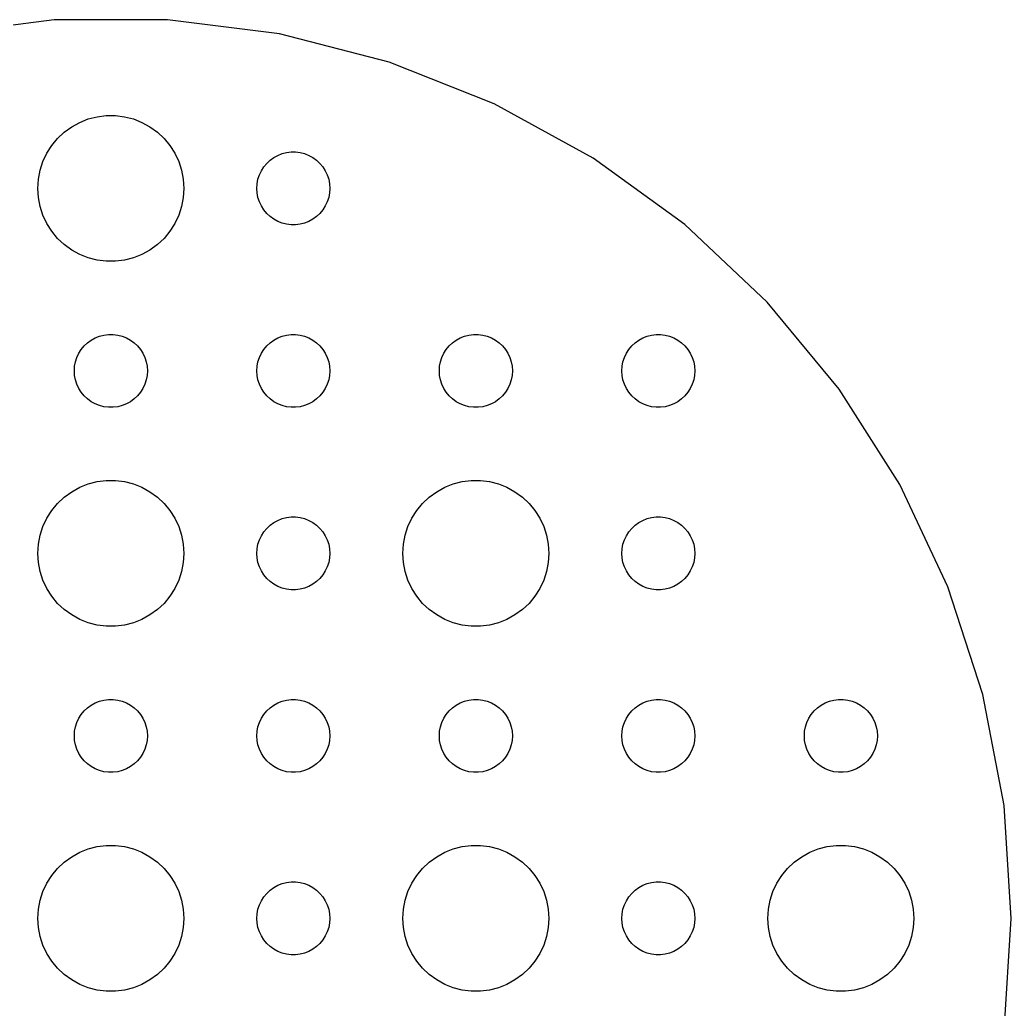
# Model space of a CAD drawing. Header units: metres. Extents: x -37 to 37, y 183 to 477.
# Drawn here: x -3.74 to 37, y 216.27 to 256.93 of the extents above; entities that cross this region are included whole.
import ezdxf

# ---------------------------------------------------------------- set-up
doc = ezdxf.new("R2010")
doc.units = ezdxf.units.M

msp = doc.modelspace()

# ---------------------------------------------------------------- linework, layer by layer
for p, q in [((-2.32324, 256.927), (-6.93311, 256.345)), ((2.32324, 256.927), (-2.32324, 256.927)), ((6.93311, 256.345), (2.32324, 256.927)), ((11.4336, 255.189), (6.93311, 256.345)), ((15.7538, 253.479), (11.4336, 255.189)), ((19.8256, 251.24), (15.7538, 253.479)), ((-1.60747, 252.533), (-1.27733, 252.714)), ((-1.27733, 252.714), (-0.927048, 252.853)), ((-0.927048, 252.853), (-0.562134, 252.947)), ((-0.562134, 252.947), (-0.18837, 252.994)), ((-0.18837, 252.994), (0.18837, 252.994)), ((0.18837, 252.994), (0.562134, 252.947)), ((0.562134, 252.947), (0.927048, 252.853)), ((0.927048, 252.853), (1.27733, 252.714)), ((1.27733, 252.714), (1.60747, 252.533)), ((-2.1869, 252.054), (-1.91226, 252.312)), ((-1.91226, 252.312), (-1.60747, 252.533)), ((1.60747, 252.533), (1.91226, 252.312)), ((1.91226, 252.312), (2.1869, 252.054)), ((-2.42705, 251.763), (-2.1869, 252.054)), ((2.1869, 252.054), (2.42705, 251.763)), ((-2.78932, 251.104), (-2.62891, 251.445)), ((-2.62891, 251.445), (-2.42705, 251.763)), ((2.42705, 251.763), (2.62891, 251.445)), ((2.62891, 251.445), (2.78932, 251.104)), ((6.86133, 251.357), (7.03647, 251.427)), ((7.03647, 251.427), (7.21892, 251.473)), ((7.21892, 251.473), (7.40581, 251.497)), ((7.40581, 251.497), (7.59418, 251.497)), ((7.59418, 251.497), (7.78107, 251.473)), ((7.78107, 251.473), (7.96352, 251.427)), ((7.96352, 251.427), (8.13866, 251.357)), ((-2.90575, 250.746), (-2.78932, 251.104)), ((2.78932, 251.104), (2.90575, 250.746)), ((6.28647, 250.882), (6.40654, 251.027)), ((6.40654, 251.027), (6.54385, 251.156)), ((6.54385, 251.156), (6.69626, 251.266)), ((6.69626, 251.266), (6.86133, 251.357)), ((8.13866, 251.357), (8.30373, 251.266)), ((8.30373, 251.266), (8.45613, 251.156)), ((8.45613, 251.156), (8.59344, 251.027)), ((8.59344, 251.027), (8.71352, 250.882)), ((23.5847, 248.509), (19.8256, 251.24)), ((-2.97633, 250.376), (-2.90575, 250.746)), ((2.90575, 250.746), (2.97633, 250.376)), ((6.04712, 250.373), (6.10533, 250.552)), ((6.10533, 250.552), (6.18553, 250.723)), ((6.18553, 250.723), (6.28647, 250.882)), ((8.71352, 250.882), (8.81445, 250.723)), ((8.81445, 250.723), (8.89465, 250.552)), ((8.89465, 250.552), (8.95287, 250.373)), ((-3, 250), (-2.97633, 250.376)), ((2.97633, 250.376), (3, 250)), ((6, 250), (6.01183, 250.188)), ((6.01183, 250.188), (6.04712, 250.373)), ((8.95287, 250.373), (8.98816, 250.188)), ((8.98816, 250.188), (9, 250)), ((-2.97633, 249.624), (-3, 250)), ((3, 250), (2.97633, 249.624)), ((6.01183, 249.812), (6, 250)), ((6.04712, 249.627), (6.01183, 249.812)), ((8.98816, 249.812), (8.95287, 249.627)), ((9, 250), (8.98816, 249.812)), ((-2.90575, 249.254), (-2.97633, 249.624)), ((2.97633, 249.624), (2.90575, 249.254)), ((6.10533, 249.448), (6.04712, 249.627)), ((6.18553, 249.277), (6.10533, 249.448)), ((8.89465, 249.448), (8.81445, 249.277)), ((8.95287, 249.627), (8.89465, 249.448)), ((-2.78932, 248.896), (-2.90575, 249.254)), ((2.90575, 249.254), (2.78932, 248.896)), ((6.28647, 249.118), (6.18553, 249.277)), ((6.40654, 248.973), (6.28647, 249.118)), ((6.54385, 248.844), (6.40654, 248.973)), ((8.59344, 248.973), (8.45613, 248.844)), ((8.71352, 249.118), (8.59344, 248.973)), ((8.81445, 249.277), (8.71352, 249.118)), ((-2.62891, 248.555), (-2.78932, 248.896)), ((-2.42705, 248.237), (-2.62891, 248.555)), ((2.62891, 248.555), (2.42705, 248.237)), ((2.78932, 248.896), (2.62891, 248.555)), ((6.69626, 248.734), (6.54385, 248.844)), ((6.86133, 248.643), (6.69626, 248.734)), ((7.03647, 248.573), (6.86133, 248.643)), ((7.21892, 248.527), (7.03647, 248.573)), ((7.40581, 248.503), (7.21892, 248.527)), ((7.78107, 248.527), (7.59418, 248.503)), ((7.96352, 248.573), (7.78107, 248.527)), ((8.13866, 248.643), (7.96352, 248.573)), ((8.30373, 248.734), (8.13866, 248.643)), ((8.45613, 248.844), (8.30373, 248.734)), ((-2.1869, 247.946), (-2.42705, 248.237)), ((2.42705, 248.237), (2.1869, 247.946)), ((7.59418, 248.503), (7.40581, 248.503)), ((26.9718, 245.328), (23.5847, 248.509)), ((-1.91226, 247.688), (-2.1869, 247.946)), ((2.1869, 247.946), (1.91226, 247.688)), ((-1.60747, 247.467), (-1.91226, 247.688)), ((-1.27733, 247.286), (-1.60747, 247.467)), ((1.60747, 247.467), (1.27733, 247.286)), ((1.91226, 247.688), (1.60747, 247.467)), ((-0.927048, 247.147), (-1.27733, 247.286)), ((-0.562134, 247.053), (-0.927048, 247.147)), ((-0.18837, 247.006), (-0.562134, 247.053)), ((0.18837, 247.006), (-0.18837, 247.006)), ((0.562134, 247.053), (0.18837, 247.006)), ((0.927048, 247.147), (0.562134, 247.053)), ((1.27733, 247.286), (0.927048, 247.147)), ((29.9336, 241.748), (26.9718, 245.328)), ((-1.09344, 243.527), (-0.956131, 243.656)), ((-0.956131, 243.656), (-0.803726, 243.766)), ((-0.803726, 243.766), (-0.638657, 243.857)), ((-0.638657, 243.857), (-0.463516, 243.927)), ((-0.463516, 243.927), (-0.281067, 243.973)), ((-0.281067, 243.973), (-0.094177, 243.997)), ((-0.094177, 243.997), (0.094177, 243.997)), ((0.094177, 243.997), (0.281067, 243.973)), ((0.281067, 243.973), (0.463516, 243.927)), ((0.463516, 243.927), (0.638657, 243.857)), ((0.638657, 243.857), (0.803726, 243.766)), ((0.803726, 243.766), (0.956131, 243.656)), ((0.956131, 243.656), (1.09344, 243.527)), ((6.40654, 243.527), (6.54385, 243.656)), ((6.54385, 243.656), (6.69626, 243.766)), ((6.69626, 243.766), (6.86133, 243.857)), ((6.86133, 243.857), (7.03647, 243.927)), ((7.03647, 243.927), (7.21892, 243.973)), ((7.21892, 243.973), (7.40581, 243.997)), ((7.40581, 243.997), (7.59418, 243.997)), ((7.59418, 243.997), (7.78107, 243.973)), ((7.78107, 243.973), (7.96352, 243.927)), ((7.96352, 243.927), (8.13866, 243.857)), ((8.13866, 243.857), (8.30373, 243.766)), ((8.30373, 243.766), (8.45613, 243.656)), ((8.45613, 243.656), (8.59344, 243.527)), ((13.9065, 243.527), (14.0439, 243.656)), ((14.0439, 243.656), (14.1963, 243.766)), ((14.1963, 243.766), (14.3613, 243.857)), ((14.3613, 243.857), (14.5365, 243.927)), ((14.5365, 243.927), (14.7189, 243.973)), ((14.7189, 243.973), (14.9058, 243.997)), ((14.9058, 243.997), (15.0942, 243.997)), ((15.0942, 243.997), (15.2811, 243.973)), ((15.2811, 243.973), (15.4635, 243.927)), ((15.4635, 243.927), (15.6387, 243.857)), ((15.6387, 243.857), (15.8037, 243.766)), ((15.8037, 243.766), (15.9561, 243.656)), ((15.9561, 243.656), (16.0934, 243.527)), ((21.4065, 243.527), (21.5439, 243.656)), ((21.5439, 243.656), (21.6963, 243.766)), ((21.6963, 243.766), (21.8613, 243.857)), ((21.8613, 243.857), (22.0365, 243.927)), ((22.0365, 243.927), (22.2189, 243.973)), ((22.2189, 243.973), (22.4058, 243.997)), ((22.4058, 243.997), (22.5942, 243.997)), ((22.5942, 243.997), (22.7811, 243.973)), ((22.7811, 243.973), (22.9635, 243.927)), ((22.9635, 243.927), (23.1387, 243.857)), ((23.1387, 243.857), (23.3037, 243.766)), ((23.3037, 243.766), (23.4561, 243.656)), ((23.4561, 243.656), (23.5934, 243.527)), ((-1.39465, 243.052), (-1.31445, 243.223)), ((-1.31445, 243.223), (-1.21352, 243.382)), ((-1.21352, 243.382), (-1.09344, 243.527)), ((1.09344, 243.527), (1.21352, 243.382)), ((1.21352, 243.382), (1.31445, 243.223)), ((1.31445, 243.223), (1.39465, 243.052)), ((6.10533, 243.052), (6.18553, 243.223)), ((6.18553, 243.223), (6.28647, 243.382)), ((6.28647, 243.382), (6.40654, 243.527)), ((8.59344, 243.527), (8.71352, 243.382)), ((8.71352, 243.382), (8.81445, 243.223)), ((8.81445, 243.223), (8.89465, 243.052)), ((13.6053, 243.052), (13.6855, 243.223)), ((13.6855, 243.223), (13.7865, 243.382)), ((13.7865, 243.382), (13.9065, 243.527)), ((16.0934, 243.527), (16.2135, 243.382)), ((16.2135, 243.382), (16.3145, 243.223)), ((16.3145, 243.223), (16.3947, 243.052)), ((21.1053, 243.052), (21.1855, 243.223)), ((21.1855, 243.223), (21.2865, 243.382)), ((21.2865, 243.382), (21.4065, 243.527)), ((23.5934, 243.527), (23.7135, 243.382)), ((23.7135, 243.382), (23.8145, 243.223)), ((23.8145, 243.223), (23.8947, 243.052)), ((-1.48816, 242.688), (-1.45287, 242.873)), ((-1.45287, 242.873), (-1.39465, 243.052)), ((1.39465, 243.052), (1.45287, 242.873)), ((1.45287, 242.873), (1.48816, 242.688)), ((6.01183, 242.688), (6.04712, 242.873)), ((6.04712, 242.873), (6.10533, 243.052)), ((8.89465, 243.052), (8.95287, 242.873)), ((8.95287, 242.873), (8.98816, 242.688)), ((13.5118, 242.688), (13.5471, 242.873)), ((13.5471, 242.873), (13.6053, 243.052)), ((16.3947, 243.052), (16.4529, 242.873)), ((16.4529, 242.873), (16.4882, 242.688)), ((21.0118, 242.688), (21.0471, 242.873)), ((21.0471, 242.873), (21.1053, 243.052)), ((23.8947, 243.052), (23.9529, 242.873)), ((23.9529, 242.873), (23.9882, 242.688)), ((-1.5, 242.5), (-1.48816, 242.688)), ((-1.48816, 242.312), (-1.5, 242.5)), ((1.48816, 242.688), (1.5, 242.5)), ((1.5, 242.5), (1.48816, 242.312)), ((6, 242.5), (6.01183, 242.688)), ((6.01183, 242.312), (6, 242.5)), ((8.98816, 242.688), (9, 242.5)), ((9, 242.5), (8.98816, 242.312)), ((13.5, 242.5), (13.5118, 242.688)), ((13.5118, 242.312), (13.5, 242.5)), ((16.4882, 242.688), (16.5, 242.5)), ((16.5, 242.5), (16.4882, 242.312)), ((21, 242.5), (21.0118, 242.688)), ((21.0118, 242.312), (21, 242.5)), ((23.9882, 242.688), (24, 242.5)), ((24, 242.5), (23.9882, 242.312)), ((-1.45287, 242.127), (-1.48816, 242.312)), ((-1.39465, 241.948), (-1.45287, 242.127)), ((1.45287, 242.127), (1.39465, 241.948)), ((1.48816, 242.312), (1.45287, 242.127)), ((6.04712, 242.127), (6.01183, 242.312)), ((6.10533, 241.948), (6.04712, 242.127)), ((8.95287, 242.127), (8.89465, 241.948)), ((8.98816, 242.312), (8.95287, 242.127)), ((13.5471, 242.127), (13.5118, 242.312)), ((13.6053, 241.948), (13.5471, 242.127)), ((16.4529, 242.127), (16.3947, 241.948)), ((16.4882, 242.312), (16.4529, 242.127)), ((21.0471, 242.127), (21.0118, 242.312)), ((21.1053, 241.948), (21.0471, 242.127)), ((23.9529, 242.127), (23.8947, 241.948)), ((23.9882, 242.312), (23.9529, 242.127)), ((-1.31445, 241.777), (-1.39465, 241.948)), ((-1.21352, 241.618), (-1.31445, 241.777)), ((-1.09344, 241.473), (-1.21352, 241.618)), ((1.21352, 241.618), (1.09344, 241.473)), ((1.31445, 241.777), (1.21352, 241.618)), ((1.39465, 241.948), (1.31445, 241.777)), ((6.18553, 241.777), (6.10533, 241.948)), ((6.28647, 241.618), (6.18553, 241.777)), ((6.40654, 241.473), (6.28647, 241.618)), ((8.71352, 241.618), (8.59344, 241.473)), ((8.81445, 241.777), (8.71352, 241.618)), ((8.89465, 241.948), (8.81445, 241.777)), ((13.6855, 241.777), (13.6053, 241.948)), ((13.7865, 241.618), (13.6855, 241.777)), ((13.9065, 241.473), (13.7865, 241.618)), ((16.2135, 241.618), (16.0934, 241.473)), ((16.3145, 241.777), (16.2135, 241.618)), ((16.3947, 241.948), (16.3145, 241.777)), ((21.1855, 241.777), (21.1053, 241.948)), ((21.2865, 241.618), (21.1855, 241.777)), ((21.4065, 241.473), (21.2865, 241.618)), ((23.7135, 241.618), (23.5934, 241.473)), ((23.8145, 241.777), (23.7135, 241.618)), ((23.8947, 241.948), (23.8145, 241.777)), ((32.4233, 237.825), (29.9336, 241.748)), ((-0.956131, 241.344), (-1.09344, 241.473)), ((-0.803726, 241.234), (-0.956131, 241.344)), ((-0.638657, 241.143), (-0.803726, 241.234)), ((0.803726, 241.234), (0.638657, 241.143)), ((0.956131, 241.344), (0.803726, 241.234)), ((1.09344, 241.473), (0.956131, 241.344)), ((6.54385, 241.344), (6.40654, 241.473)), ((6.69626, 241.234), (6.54385, 241.344)), ((6.86133, 241.143), (6.69626, 241.234)), ((8.30373, 241.234), (8.13866, 241.143)), ((8.45613, 241.344), (8.30373, 241.234)), ((8.59344, 241.473), (8.45613, 241.344)), ((14.0439, 241.344), (13.9065, 241.473)), ((14.1963, 241.234), (14.0439, 241.344)), ((14.3613, 241.143), (14.1963, 241.234)), ((15.8037, 241.234), (15.6387, 241.143)), ((15.9561, 241.344), (15.8037, 241.234)), ((16.0934, 241.473), (15.9561, 241.344)), ((21.5439, 241.344), (21.4065, 241.473)), ((21.6963, 241.234), (21.5439, 241.344)), ((21.8613, 241.143), (21.6963, 241.234)), ((23.3037, 241.234), (23.1387, 241.143)), ((23.4561, 241.344), (23.3037, 241.234)), ((23.5934, 241.473), (23.4561, 241.344)), ((-0.463516, 241.073), (-0.638657, 241.143)), ((-0.281067, 241.027), (-0.463516, 241.073)), ((-0.094177, 241.003), (-0.281067, 241.027)), ((0.094177, 241.003), (-0.094177, 241.003)), ((0.281067, 241.027), (0.094177, 241.003)), ((0.463516, 241.073), (0.281067, 241.027)), ((0.638657, 241.143), (0.463516, 241.073)), ((7.03647, 241.073), (6.86133, 241.143)), ((7.21892, 241.027), (7.03647, 241.073)), ((7.40581, 241.003), (7.21892, 241.027)), ((7.59418, 241.003), (7.40581, 241.003)), ((7.78107, 241.027), (7.59418, 241.003)), ((7.96352, 241.073), (7.78107, 241.027)), ((8.13866, 241.143), (7.96352, 241.073)), ((14.5365, 241.073), (14.3613, 241.143)), ((14.7189, 241.027), (14.5365, 241.073)), ((14.9058, 241.003), (14.7189, 241.027)), ((15.0942, 241.003), (14.9058, 241.003)), ((15.2811, 241.027), (15.0942, 241.003)), ((15.4635, 241.073), (15.2811, 241.027)), ((15.6387, 241.143), (15.4635, 241.073)), ((22.0365, 241.073), (21.8613, 241.143)), ((22.2189, 241.027), (22.0365, 241.073)), ((22.4058, 241.003), (22.2189, 241.027)), ((22.5942, 241.003), (22.4058, 241.003)), ((22.7811, 241.027), (22.5942, 241.003)), ((22.9635, 241.073), (22.7811, 241.027)), ((23.1387, 241.143), (22.9635, 241.073)), ((-0.927048, 237.853), (-0.562134, 237.947)), ((-0.562134, 237.947), (-0.18837, 237.994)), ((-0.18837, 237.994), (0.18837, 237.994)), ((0.18837, 237.994), (0.562134, 237.947)), ((0.562134, 237.947), (0.927048, 237.853)), ((14.0729, 237.853), (14.4379, 237.947)), ((14.4379, 237.947), (14.8116, 237.994)), ((14.8116, 237.994), (15.1884, 237.994)), ((15.1884, 237.994), (15.5621, 237.947)), ((15.5621, 237.947), (15.927, 237.853)), ((-1.91226, 237.312), (-1.60747, 237.533)), ((-1.60747, 237.533), (-1.27733, 237.714)), ((-1.27733, 237.714), (-0.927048, 237.853)), ((0.927048, 237.853), (1.27733, 237.714)), ((1.27733, 237.714), (1.60747, 237.533)), ((1.60747, 237.533), (1.91226, 237.312)), ((13.0877, 237.312), (13.3925, 237.533)), ((13.3925, 237.533), (13.7227, 237.714)), ((13.7227, 237.714), (14.0729, 237.853)), ((15.927, 237.853), (16.2773, 237.714)), ((16.2773, 237.714), (16.6075, 237.533)), ((16.6075, 237.533), (16.9123, 237.312)), ((34.4017, 233.621), (32.4233, 237.825)), ((-2.1869, 237.054), (-1.91226, 237.312)), ((1.91226, 237.312), (2.1869, 237.054)), ((12.8131, 237.054), (13.0877, 237.312)), ((16.9123, 237.312), (17.1869, 237.054)), ((-2.62891, 236.445), (-2.42705, 236.763)), ((-2.42705, 236.763), (-2.1869, 237.054)), ((2.1869, 237.054), (2.42705, 236.763)), ((2.42705, 236.763), (2.62891, 236.445)), ((12.3711, 236.445), (12.5729, 236.763)), ((12.5729, 236.763), (12.8131, 237.054)), ((17.1869, 237.054), (17.427, 236.763)), ((17.427, 236.763), (17.6289, 236.445)), ((-2.78932, 236.104), (-2.62891, 236.445)), ((2.62891, 236.445), (2.78932, 236.104)), ((6.69626, 236.266), (6.86133, 236.357)), ((6.86133, 236.357), (7.03647, 236.427)), ((7.03647, 236.427), (7.21892, 236.473)), ((7.21892, 236.473), (7.40581, 236.497)), ((7.40581, 236.497), (7.59418, 236.497)), ((7.59418, 236.497), (7.78107, 236.473)), ((7.78107, 236.473), (7.96352, 236.427)), ((7.96352, 236.427), (8.13866, 236.357)), ((8.13866, 236.357), (8.30373, 236.266)), ((12.2107, 236.104), (12.3711, 236.445)), ((17.6289, 236.445), (17.7893, 236.104)), ((21.6963, 236.266), (21.8613, 236.357)), ((21.8613, 236.357), (22.0365, 236.427)), ((22.0365, 236.427), (22.2189, 236.473)), ((22.2189, 236.473), (22.4058, 236.497)), ((22.4058, 236.497), (22.5942, 236.497)), ((22.5942, 236.497), (22.7811, 236.473)), ((22.7811, 236.473), (22.9635, 236.427)), ((22.9635, 236.427), (23.1387, 236.357)), ((23.1387, 236.357), (23.3037, 236.266)), ((-2.90575, 235.746), (-2.78932, 236.104)), ((2.78932, 236.104), (2.90575, 235.746)), ((6.28647, 235.882), (6.40654, 236.027)), ((6.40654, 236.027), (6.54385, 236.156)), ((6.54385, 236.156), (6.69626, 236.266)), ((8.30373, 236.266), (8.45613, 236.156)), ((8.45613, 236.156), (8.59344, 236.027)), ((8.59344, 236.027), (8.71352, 235.882)), ((12.0942, 235.746), (12.2107, 236.104)), ((17.7893, 236.104), (17.9057, 235.746)), ((21.2865, 235.882), (21.4065, 236.027)), ((21.4065, 236.027), (21.5439, 236.156)), ((21.5439, 236.156), (21.6963, 236.266)), ((23.3037, 236.266), (23.4561, 236.156)), ((23.4561, 236.156), (23.5934, 236.027)), ((23.5934, 236.027), (23.7135, 235.882)), ((-2.97633, 235.376), (-2.90575, 235.746)), ((2.90575, 235.746), (2.97633, 235.376)), ((6.04712, 235.373), (6.10533, 235.552)), ((6.10533, 235.552), (6.18553, 235.723)), ((6.18553, 235.723), (6.28647, 235.882)), ((8.71352, 235.882), (8.81445, 235.723)), ((8.81445, 235.723), (8.89465, 235.552)), ((8.89465, 235.552), (8.95287, 235.373)), ((12.0237, 235.376), (12.0942, 235.746)), ((17.9057, 235.746), (17.9763, 235.376)), ((21.0471, 235.373), (21.1053, 235.552)), ((21.1053, 235.552), (21.1855, 235.723)), ((21.1855, 235.723), (21.2865, 235.882)), ((23.7135, 235.882), (23.8145, 235.723)), ((23.8145, 235.723), (23.8947, 235.552)), ((23.8947, 235.552), (23.9529, 235.373)), ((-3, 235), (-2.97633, 235.376)), ((2.97633, 235.376), (3, 235)), ((6, 235), (6.01183, 235.188)), ((6.01183, 235.188), (6.04712, 235.373)), ((8.95287, 235.373), (8.98816, 235.188)), ((8.98816, 235.188), (9, 235)), ((12, 235), (12.0237, 235.376)), ((17.9763, 235.376), (18, 235)), ((21, 235), (21.0118, 235.188)), ((21.0118, 235.188), (21.0471, 235.373)), ((23.9529, 235.373), (23.9882, 235.188)), ((23.9882, 235.188), (24, 235)), ((-2.97633, 234.624), (-3, 235)), ((3, 235), (2.97633, 234.624)), ((6.01183, 234.812), (6, 235)), ((6.04712, 234.627), (6.01183, 234.812)), ((8.98816, 234.812), (8.95287, 234.627)), ((9, 235), (8.98816, 234.812)), ((12.0237, 234.624), (12, 235)), ((18, 235), (17.9763, 234.624)), ((21.0118, 234.812), (21, 235)), ((21.0471, 234.627), (21.0118, 234.812)), ((23.9882, 234.812), (23.9529, 234.627)), ((24, 235), (23.9882, 234.812)), ((-2.90575, 234.254), (-2.97633, 234.624)), ((2.97633, 234.624), (2.90575, 234.254)), ((6.10533, 234.448), (6.04712, 234.627)), ((6.18553, 234.277), (6.10533, 234.448)), ((6.28647, 234.118), (6.18553, 234.277)), ((8.81445, 234.277), (8.71352, 234.118)), ((8.89465, 234.448), (8.81445, 234.277)), ((8.95287, 234.627), (8.89465, 234.448)), ((12.0942, 234.254), (12.0237, 234.624)), ((17.9763, 234.624), (17.9057, 234.254)), ((21.1053, 234.448), (21.0471, 234.627)), ((21.1855, 234.277), (21.1053, 234.448)), ((21.2865, 234.118), (21.1855, 234.277)), ((23.8145, 234.277), (23.7135, 234.118)), ((23.8947, 234.448), (23.8145, 234.277)), ((23.9529, 234.627), (23.8947, 234.448)), ((-2.78932, 233.896), (-2.90575, 234.254)), ((-2.62891, 233.555), (-2.78932, 233.896)), ((2.78932, 233.896), (2.62891, 233.555)), ((2.90575, 234.254), (2.78932, 233.896)), ((6.40654, 233.973), (6.28647, 234.118)), ((6.54385, 233.844), (6.40654, 233.973)), ((8.59344, 233.973), (8.45613, 233.844)), ((8.71352, 234.118), (8.59344, 233.973)), ((12.2107, 233.896), (12.0942, 234.254)), ((12.3711, 233.555), (12.2107, 233.896)), ((17.7893, 233.896), (17.6289, 233.555)), ((17.9057, 234.254), (17.7893, 233.896)), ((21.4065, 233.973), (21.2865, 234.118)), ((21.5439, 233.844), (21.4065, 233.973)), ((23.5934, 233.973), (23.4561, 233.844)), ((23.7135, 234.118), (23.5934, 233.973)), ((-2.42705, 233.237), (-2.62891, 233.555)), ((2.62891, 233.555), (2.42705, 233.237)), ((6.69626, 233.734), (6.54385, 233.844)), ((6.86133, 233.643), (6.69626, 233.734)), ((7.03647, 233.573), (6.86133, 233.643)), ((7.21892, 233.527), (7.03647, 233.573)), ((7.40581, 233.503), (7.21892, 233.527)), ((7.59418, 233.503), (7.40581, 233.503)), ((7.78107, 233.527), (7.59418, 233.503)), ((7.96352, 233.573), (7.78107, 233.527)), ((8.13866, 233.643), (7.96352, 233.573)), ((8.30373, 233.734), (8.13866, 233.643)), ((8.45613, 233.844), (8.30373, 233.734)), ((12.5729, 233.237), (12.3711, 233.555)), ((17.6289, 233.555), (17.427, 233.237)), ((21.6963, 233.734), (21.5439, 233.844)), ((21.8613, 233.643), (21.6963, 233.734)), ((22.0365, 233.573), (21.8613, 233.643)), ((22.2189, 233.527), (22.0365, 233.573)), ((22.4058, 233.503), (22.2189, 233.527)), ((22.5942, 233.503), (22.4058, 233.503)), ((22.7811, 233.527), (22.5942, 233.503)), ((22.9635, 233.573), (22.7811, 233.527)), ((23.1387, 233.643), (22.9635, 233.573)), ((23.3037, 233.734), (23.1387, 233.643)), ((23.4561, 233.844), (23.3037, 233.734)), ((35.8376, 229.202), (34.4017, 233.621)), ((-2.1869, 232.946), (-2.42705, 233.237)), ((2.42705, 233.237), (2.1869, 232.946)), ((12.8131, 232.946), (12.5729, 233.237)), ((17.427, 233.237), (17.1869, 232.946)), ((-1.91226, 232.688), (-2.1869, 232.946)), ((-1.60747, 232.467), (-1.91226, 232.688)), ((1.91226, 232.688), (1.60747, 232.467)), ((2.1869, 232.946), (1.91226, 232.688)), ((13.0877, 232.688), (12.8131, 232.946)), ((13.3925, 232.467), (13.0877, 232.688)), ((16.9123, 232.688), (16.6075, 232.467)), ((17.1869, 232.946), (16.9123, 232.688)), ((-1.27733, 232.286), (-1.60747, 232.467)), ((-0.927048, 232.147), (-1.27733, 232.286)), ((1.27733, 232.286), (0.927048, 232.147)), ((1.60747, 232.467), (1.27733, 232.286)), ((13.7227, 232.286), (13.3925, 232.467)), ((14.0729, 232.147), (13.7227, 232.286)), ((16.2773, 232.286), (15.927, 232.147)), ((16.6075, 232.467), (16.2773, 232.286)), ((-0.562134, 232.053), (-0.927048, 232.147)), ((-0.18837, 232.006), (-0.562134, 232.053)), ((0.18837, 232.006), (-0.18837, 232.006)), ((0.562134, 232.053), (0.18837, 232.006)), ((0.927048, 232.147), (0.562134, 232.053)), ((14.4379, 232.053), (14.0729, 232.147)), ((14.8116, 232.006), (14.4379, 232.053)), ((15.1884, 232.006), (14.8116, 232.006)), ((15.5621, 232.053), (15.1884, 232.006)), ((15.927, 232.147), (15.5621, 232.053)), ((-0.463516, 228.927), (-0.281067, 228.973)), ((-0.281067, 228.973), (-0.094177, 228.997)), ((-0.094177, 228.997), (0.094177, 228.997)), ((0.094177, 228.997), (0.281067, 228.973)), ((0.281067, 228.973), (0.463516, 228.927)), ((7.03647, 228.927), (7.21892, 228.973)), ((7.21892, 228.973), (7.40581, 228.997)), ((7.40581, 228.997), (7.59418, 228.997)), ((7.59418, 228.997), (7.78107, 228.973)), ((7.78107, 228.973), (7.96352, 228.927)), ((14.5365, 228.927), (14.7189, 228.973)), ((14.7189, 228.973), (14.9058, 228.997)), ((14.9058, 228.997), (15.0942, 228.997)), ((15.0942, 228.997), (15.2811, 228.973)), ((15.2811, 228.973), (15.4635, 228.927)), ((22.0365, 228.927), (22.2189, 228.973)), ((22.2189, 228.973), (22.4058, 228.997)), ((22.4058, 228.997), (22.5942, 228.997)), ((22.5942, 228.997), (22.7811, 228.973)), ((22.7811, 228.973), (22.9635, 228.927)), ((29.5365, 228.927), (29.7189, 228.973)), ((29.7189, 228.973), (29.9058, 228.997)), ((29.9058, 228.997), (30.0942, 228.997)), ((30.0942, 228.997), (30.2811, 228.973)), ((30.2811, 228.973), (30.4635, 228.927)), ((36.7082, 224.637), (35.8376, 229.202)), ((-1.09344, 228.527), (-0.956131, 228.656)), ((-0.956131, 228.656), (-0.803726, 228.766)), ((-0.803726, 228.766), (-0.638657, 228.857)), ((-0.638657, 228.857), (-0.463516, 228.927)), ((0.463516, 228.927), (0.638657, 228.857)), ((0.638657, 228.857), (0.803726, 228.766)), ((0.803726, 228.766), (0.956131, 228.656)), ((0.956131, 228.656), (1.09344, 228.527)), ((6.40654, 228.527), (6.54385, 228.656)), ((6.54385, 228.656), (6.69626, 228.766)), ((6.69626, 228.766), (6.86133, 228.857)), ((6.86133, 228.857), (7.03647, 228.927)), ((7.96352, 228.927), (8.13866, 228.857)), ((8.13866, 228.857), (8.30373, 228.766)), ((8.30373, 228.766), (8.45613, 228.656)), ((8.45613, 228.656), (8.59344, 228.527)), ((13.9065, 228.527), (14.0439, 228.656)), ((14.0439, 228.656), (14.1963, 228.766)), ((14.1963, 228.766), (14.3613, 228.857)), ((14.3613, 228.857), (14.5365, 228.927)), ((15.4635, 228.927), (15.6387, 228.857)), ((15.6387, 228.857), (15.8037, 228.766)), ((15.8037, 228.766), (15.9561, 228.656)), ((15.9561, 228.656), (16.0934, 228.527)), ((21.4065, 228.527), (21.5439, 228.656)), ((21.5439, 228.656), (21.6963, 228.766)), ((21.6963, 228.766), (21.8613, 228.857)), ((21.8613, 228.857), (22.0365, 228.927)), ((22.9635, 228.927), (23.1387, 228.857)), ((23.1387, 228.857), (23.3037, 228.766)), ((23.3037, 228.766), (23.4561, 228.656)), ((23.4561, 228.656), (23.5934, 228.527)), ((28.9065, 228.527), (29.0439, 228.656)), ((29.0439, 228.656), (29.1963, 228.766)), ((29.1963, 228.766), (29.3613, 228.857)), ((29.3613, 228.857), (29.5365, 228.927)), ((30.4635, 228.927), (30.6387, 228.857)), ((30.6387, 228.857), (30.8037, 228.766)), ((30.8037, 228.766), (30.9561, 228.656)), ((30.9561, 228.656), (31.0934, 228.527)), ((-1.39465, 228.052), (-1.31445, 228.223)), ((-1.31445, 228.223), (-1.21352, 228.382)), ((-1.21352, 228.382), (-1.09344, 228.527)), ((1.09344, 228.527), (1.21352, 228.382)), ((1.21352, 228.382), (1.31445, 228.223)), ((1.31445, 228.223), (1.39465, 228.052)), ((6.10533, 228.052), (6.18553, 228.223)), ((6.18553, 228.223), (6.28647, 228.382)), ((6.28647, 228.382), (6.40654, 228.527)), ((8.59344, 228.527), (8.71352, 228.382)), ((8.71352, 228.382), (8.81445, 228.223)), ((8.81445, 228.223), (8.89465, 228.052)), ((13.6053, 228.052), (13.6855, 228.223)), ((13.6855, 228.223), (13.7865, 228.382)), ((13.7865, 228.382), (13.9065, 228.527)), ((16.0934, 228.527), (16.2135, 228.382)), ((16.2135, 228.382), (16.3145, 228.223)), ((16.3145, 228.223), (16.3947, 228.052)), ((21.1053, 228.052), (21.1855, 228.223)), ((21.1855, 228.223), (21.2865, 228.382)), ((21.2865, 228.382), (21.4065, 228.527)), ((23.5934, 228.527), (23.7135, 228.382)), ((23.7135, 228.382), (23.8145, 228.223)), ((23.8145, 228.223), (23.8947, 228.052)), ((28.6053, 228.052), (28.6855, 228.223)), ((28.6855, 228.223), (28.7865, 228.382)), ((28.7865, 228.382), (28.9065, 228.527)), ((31.0934, 228.527), (31.2135, 228.382)), ((31.2135, 228.382), (31.3145, 228.223)), ((31.3145, 228.223), (31.3947, 228.052)), ((-1.48816, 227.688), (-1.45287, 227.873)), ((-1.45287, 227.873), (-1.39465, 228.052)), ((1.39465, 228.052), (1.45287, 227.873)), ((1.45287, 227.873), (1.48816, 227.688)), ((6.01183, 227.688), (6.04712, 227.873)), ((6.04712, 227.873), (6.10533, 228.052)), ((8.89465, 228.052), (8.95287, 227.873)), ((8.95287, 227.873), (8.98816, 227.688)), ((13.5118, 227.688), (13.5471, 227.873)), ((13.5471, 227.873), (13.6053, 228.052)), ((16.3947, 228.052), (16.4529, 227.873)), ((16.4529, 227.873), (16.4882, 227.688)), ((21.0118, 227.688), (21.0471, 227.873)), ((21.0471, 227.873), (21.1053, 228.052)), ((23.8947, 228.052), (23.9529, 227.873)), ((23.9529, 227.873), (23.9882, 227.688)), ((28.5118, 227.688), (28.5471, 227.873)), ((28.5471, 227.873), (28.6053, 228.052)), ((31.3947, 228.052), (31.4529, 227.873)), ((31.4529, 227.873), (31.4882, 227.688)), ((-1.5, 227.5), (-1.48816, 227.688)), ((-1.48816, 227.312), (-1.5, 227.5)), ((1.48816, 227.688), (1.5, 227.5)), ((1.5, 227.5), (1.48816, 227.312)), ((6, 227.5), (6.01183, 227.688)), ((6.01183, 227.312), (6, 227.5)), ((8.98816, 227.688), (9, 227.5)), ((9, 227.5), (8.98816, 227.312)), ((13.5, 227.5), (13.5118, 227.688)), ((13.5118, 227.312), (13.5, 227.5)), ((16.4882, 227.688), (16.5, 227.5)), ((16.5, 227.5), (16.4882, 227.312)), ((21, 227.5), (21.0118, 227.688)), ((21.0118, 227.312), (21, 227.5)), ((23.9882, 227.688), (24, 227.5)), ((24, 227.5), (23.9882, 227.312)), ((28.5, 227.5), (28.5118, 227.688)), ((28.5118, 227.312), (28.5, 227.5)), ((31.4882, 227.688), (31.5, 227.5)), ((31.5, 227.5), (31.4882, 227.312)), ((-1.45287, 227.127), (-1.48816, 227.312)), ((-1.39465, 226.948), (-1.45287, 227.127)), ((-1.31445, 226.777), (-1.39465, 226.948)), ((1.39465, 226.948), (1.31445, 226.777)), ((1.45287, 227.127), (1.39465, 226.948)), ((1.48816, 227.312), (1.45287, 227.127)), ((6.04712, 227.127), (6.01183, 227.312)), ((6.10533, 226.948), (6.04712, 227.127)), ((6.18553, 226.777), (6.10533, 226.948)), ((8.89465, 226.948), (8.81445, 226.777)), ((8.95287, 227.127), (8.89465, 226.948)), ((8.98816, 227.312), (8.95287, 227.127)), ((13.5471, 227.127), (13.5118, 227.312)), ((13.6053, 226.948), (13.5471, 227.127)), ((13.6855, 226.777), (13.6053, 226.948)), ((16.3947, 226.948), (16.3145, 226.777)), ((16.4529, 227.127), (16.3947, 226.948)), ((16.4882, 227.312), (16.4529, 227.127)), ((21.0471, 227.127), (21.0118, 227.312)), ((21.1053, 226.948), (21.0471, 227.127)), ((21.1855, 226.777), (21.1053, 226.948)), ((23.8947, 226.948), (23.8145, 226.777)), ((23.9529, 227.127), (23.8947, 226.948)), ((23.9882, 227.312), (23.9529, 227.127)), ((28.5471, 227.127), (28.5118, 227.312)), ((28.6053, 226.948), (28.5471, 227.127)), ((28.6855, 226.777), (28.6053, 226.948)), ((31.3947, 226.948), (31.3145, 226.777)), ((31.4529, 227.127), (31.3947, 226.948)), ((31.4882, 227.312), (31.4529, 227.127)), ((-1.21352, 226.618), (-1.31445, 226.777)), ((-1.09344, 226.473), (-1.21352, 226.618)), ((1.21352, 226.618), (1.09344, 226.473)), ((1.31445, 226.777), (1.21352, 226.618)), ((6.28647, 226.618), (6.18553, 226.777)), ((6.40654, 226.473), (6.28647, 226.618)), ((8.71352, 226.618), (8.59344, 226.473)), ((8.81445, 226.777), (8.71352, 226.618)), ((13.7865, 226.618), (13.6855, 226.777)), ((13.9065, 226.473), (13.7865, 226.618)), ((16.2135, 226.618), (16.0934, 226.473)), ((16.3145, 226.777), (16.2135, 226.618)), ((21.2865, 226.618), (21.1855, 226.777)), ((21.4065, 226.473), (21.2865, 226.618)), ((23.7135, 226.618), (23.5934, 226.473)), ((23.8145, 226.777), (23.7135, 226.618)), ((28.7865, 226.618), (28.6855, 226.777)), ((28.9065, 226.473), (28.7865, 226.618)), ((31.2135, 226.618), (31.0934, 226.473)), ((31.3145, 226.777), (31.2135, 226.618)), ((-0.956131, 226.344), (-1.09344, 226.473)), ((-0.803726, 226.234), (-0.956131, 226.344)), ((-0.638657, 226.143), (-0.803726, 226.234)), ((-0.463516, 226.073), (-0.638657, 226.143)), ((0.638657, 226.143), (0.463516, 226.073)), ((0.803726, 226.234), (0.638657, 226.143)), ((0.956131, 226.344), (0.803726, 226.234)), ((1.09344, 226.473), (0.956131, 226.344)), ((6.54385, 226.344), (6.40654, 226.473)), ((6.69626, 226.234), (6.54385, 226.344)), ((6.86133, 226.143), (6.69626, 226.234)), ((7.03647, 226.073), (6.86133, 226.143)), ((8.13866, 226.143), (7.96352, 226.073)), ((8.30373, 226.234), (8.13866, 226.143)), ((8.45613, 226.344), (8.30373, 226.234)), ((8.59344, 226.473), (8.45613, 226.344)), ((14.0439, 226.344), (13.9065, 226.473)), ((14.1963, 226.234), (14.0439, 226.344)), ((14.3613, 226.143), (14.1963, 226.234)), ((14.5365, 226.073), (14.3613, 226.143)), ((15.6387, 226.143), (15.4635, 226.073)), ((15.8037, 226.234), (15.6387, 226.143)), ((15.9561, 226.344), (15.8037, 226.234)), ((16.0934, 226.473), (15.9561, 226.344)), ((21.5439, 226.344), (21.4065, 226.473)), ((21.6963, 226.234), (21.5439, 226.344)), ((21.8613, 226.143), (21.6963, 226.234)), ((22.0365, 226.073), (21.8613, 226.143)), ((23.1387, 226.143), (22.9635, 226.073)), ((23.3037, 226.234), (23.1387, 226.143)), ((23.4561, 226.344), (23.3037, 226.234)), ((23.5934, 226.473), (23.4561, 226.344)), ((29.0439, 226.344), (28.9065, 226.473)), ((29.1963, 226.234), (29.0439, 226.344)), ((29.3613, 226.143), (29.1963, 226.234)), ((29.5365, 226.073), (29.3613, 226.143)), ((30.6387, 226.143), (30.4635, 226.073)), ((30.8037, 226.234), (30.6387, 226.143)), ((30.9561, 226.344), (30.8037, 226.234)), ((31.0934, 226.473), (30.9561, 226.344)), ((-0.281067, 226.027), (-0.463516, 226.073)), ((-0.094177, 226.003), (-0.281067, 226.027)), ((0.094177, 226.003), (-0.094177, 226.003)), ((0.281067, 226.027), (0.094177, 226.003)), ((0.463516, 226.073), (0.281067, 226.027)), ((7.21892, 226.027), (7.03647, 226.073)), ((7.40581, 226.003), (7.21892, 226.027)), ((7.59418, 226.003), (7.40581, 226.003)), ((7.78107, 226.027), (7.59418, 226.003)), ((7.96352, 226.073), (7.78107, 226.027)), ((14.7189, 226.027), (14.5365, 226.073)), ((14.9058, 226.003), (14.7189, 226.027)), ((15.0942, 226.003), (14.9058, 226.003)), ((15.2811, 226.027), (15.0942, 226.003)), ((15.4635, 226.073), (15.2811, 226.027)), ((22.2189, 226.027), (22.0365, 226.073)), ((22.4058, 226.003), (22.2189, 226.027)), ((22.5942, 226.003), (22.4058, 226.003)), ((22.7811, 226.027), (22.5942, 226.003)), ((22.9635, 226.073), (22.7811, 226.027)), ((29.7189, 226.027), (29.5365, 226.073)), ((29.9058, 226.003), (29.7189, 226.027)), ((30.0942, 226.003), (29.9058, 226.003)), ((30.2811, 226.027), (30.0942, 226.003)), ((30.4635, 226.073), (30.2811, 226.027)), ((37, 220), (36.7082, 224.637)), ((-1.27733, 222.714), (-0.927048, 222.853)), ((-0.927048, 222.853), (-0.562134, 222.947)), ((-0.562134, 222.947), (-0.18837, 222.994)), ((-0.18837, 222.994), (0.18837, 222.994)), ((0.18837, 222.994), (0.562134, 222.947)), ((0.562134, 222.947), (0.927048, 222.853)), ((0.927048, 222.853), (1.27733, 222.714)), ((13.7227, 222.714), (14.0729, 222.853)), ((14.0729, 222.853), (14.4379, 222.947)), ((14.4379, 222.947), (14.8116, 222.994)), ((14.8116, 222.994), (15.1884, 222.994)), ((15.1884, 222.994), (15.5621, 222.947)), ((15.5621, 222.947), (15.927, 222.853)), ((15.927, 222.853), (16.2773, 222.714)), ((28.7227, 222.714), (29.0729, 222.853)), ((29.0729, 222.853), (29.4379, 222.947)), ((29.4379, 222.947), (29.8116, 222.994)), ((29.8116, 222.994), (30.1884, 222.994)), ((30.1884, 222.994), (30.5621, 222.947)), ((30.5621, 222.947), (30.927, 222.853)), ((30.927, 222.853), (31.2773, 222.714)), ((-1.91226, 222.312), (-1.60747, 222.533)), ((-1.60747, 222.533), (-1.27733, 222.714)), ((1.27733, 222.714), (1.60747, 222.533)), ((1.60747, 222.533), (1.91226, 222.312)), ((13.0877, 222.312), (13.3925, 222.533)), ((13.3925, 222.533), (13.7227, 222.714)), ((16.2773, 222.714), (16.6075, 222.533)), ((16.6075, 222.533), (16.9123, 222.312)), ((28.0877, 222.312), (28.3925, 222.533)), ((28.3925, 222.533), (28.7227, 222.714)), ((31.2773, 222.714), (31.6075, 222.533)), ((31.6075, 222.533), (31.9123, 222.312)), ((-2.42705, 221.763), (-2.1869, 222.054)), ((-2.1869, 222.054), (-1.91226, 222.312)), ((1.91226, 222.312), (2.1869, 222.054)), ((2.1869, 222.054), (2.42705, 221.763)), ((12.5729, 221.763), (12.8131, 222.054)), ((12.8131, 222.054), (13.0877, 222.312)), ((16.9123, 222.312), (17.1869, 222.054)), ((17.1869, 222.054), (17.427, 221.763)), ((27.5729, 221.763), (27.8131, 222.054)), ((27.8131, 222.054), (28.0877, 222.312)), ((31.9123, 222.312), (32.1869, 222.054)), ((32.1869, 222.054), (32.427, 221.763)), ((-2.62891, 221.445), (-2.42705, 221.763)), ((2.42705, 221.763), (2.62891, 221.445)), ((12.3711, 221.445), (12.5729, 221.763)), ((17.427, 221.763), (17.6289, 221.445)), ((27.3711, 221.445), (27.5729, 221.763)), ((32.427, 221.763), (32.6289, 221.445)), ((-2.78932, 221.104), (-2.62891, 221.445)), ((2.62891, 221.445), (2.78932, 221.104)), ((6.54385, 221.156), (6.69626, 221.266)), ((6.69626, 221.266), (6.86133, 221.357)), ((6.86133, 221.357), (7.03647, 221.427)), ((7.03647, 221.427), (7.21892, 221.473)), ((7.21892, 221.473), (7.40581, 221.497)), ((7.40581, 221.497), (7.59418, 221.497)), ((7.59418, 221.497), (7.78107, 221.473)), ((7.78107, 221.473), (7.96352, 221.427)), ((7.96352, 221.427), (8.13866, 221.357)), ((8.13866, 221.357), (8.30373, 221.266)), ((8.30373, 221.266), (8.45613, 221.156)), ((12.2107, 221.104), (12.3711, 221.445)), ((17.6289, 221.445), (17.7893, 221.104)), ((21.5439, 221.156), (21.6963, 221.266)), ((21.6963, 221.266), (21.8613, 221.357)), ((21.8613, 221.357), (22.0365, 221.427)), ((22.0365, 221.427), (22.2189, 221.473)), ((22.2189, 221.473), (22.4058, 221.497)), ((22.4058, 221.497), (22.5942, 221.497)), ((22.5942, 221.497), (22.7811, 221.473)), ((22.7811, 221.473), (22.9635, 221.427)), ((22.9635, 221.427), (23.1387, 221.357)), ((23.1387, 221.357), (23.3037, 221.266)), ((23.3037, 221.266), (23.4561, 221.156)), ((27.2107, 221.104), (27.3711, 221.445)), ((32.6289, 221.445), (32.7893, 221.104)), ((-2.90575, 220.746), (-2.78932, 221.104)), ((2.78932, 221.104), (2.90575, 220.746)), ((6.18553, 220.723), (6.28647, 220.882)), ((6.28647, 220.882), (6.40654, 221.027)), ((6.40654, 221.027), (6.54385, 221.156)), ((8.45613, 221.156), (8.59344, 221.027)), ((8.59344, 221.027), (8.71352, 220.882)), ((8.71352, 220.882), (8.81445, 220.723)), ((12.0942, 220.746), (12.2107, 221.104)), ((17.7893, 221.104), (17.9057, 220.746)), ((21.1855, 220.723), (21.2865, 220.882)), ((21.2865, 220.882), (21.4065, 221.027)), ((21.4065, 221.027), (21.5439, 221.156)), ((23.4561, 221.156), (23.5934, 221.027)), ((23.5934, 221.027), (23.7135, 220.882)), ((23.7135, 220.882), (23.8145, 220.723)), ((27.0942, 220.746), (27.2107, 221.104)), ((32.7893, 221.104), (32.9057, 220.746)), ((-2.97633, 220.376), (-2.90575, 220.746)), ((2.90575, 220.746), (2.97633, 220.376)), ((6.04712, 220.373), (6.10533, 220.552)), ((6.10533, 220.552), (6.18553, 220.723)), ((8.81445, 220.723), (8.89465, 220.552)), ((8.89465, 220.552), (8.95287, 220.373)), ((12.0237, 220.376), (12.0942, 220.746)), ((17.9057, 220.746), (17.9763, 220.376)), ((21.0471, 220.373), (21.1053, 220.552)), ((21.1053, 220.552), (21.1855, 220.723)), ((23.8145, 220.723), (23.8947, 220.552)), ((23.8947, 220.552), (23.9529, 220.373)), ((27.0237, 220.376), (27.0942, 220.746)), ((32.9057, 220.746), (32.9763, 220.376)), ((-3, 220), (-2.97633, 220.376)), ((-2.97633, 219.624), (-3, 220)), ((2.97633, 220.376), (3, 220)), ((3, 220), (2.97633, 219.624)), ((6, 220), (6.01183, 220.188)), ((6.01183, 219.812), (6, 220)), ((6.01183, 220.188), (6.04712, 220.373)), ((8.95287, 220.373), (8.98816, 220.188)), ((8.98816, 220.188), (9, 220)), ((9, 220), (8.98816, 219.812)), ((12, 220), (12.0237, 220.376)), ((12.0237, 219.624), (12, 220)), ((17.9763, 220.376), (18, 220)), ((18, 220), (17.9763, 219.624)), ((21, 220), (21.0118, 220.188)), ((21.0118, 219.812), (21, 220)), ((21.0118, 220.188), (21.0471, 220.373)), ((23.9529, 220.373), (23.9882, 220.188)), ((23.9882, 220.188), (24, 220)), ((24, 220), (23.9882, 219.812)), ((27, 220), (27.0237, 220.376)), ((27.0237, 219.624), (27, 220)), ((32.9763, 220.376), (33, 220)), ((33, 220), (32.9763, 219.624)), ((36.7082, 215.363), (37, 220)), ((-2.90575, 219.254), (-2.97633, 219.624)), ((2.97633, 219.624), (2.90575, 219.254)), ((6.04712, 219.627), (6.01183, 219.812)), ((6.10533, 219.448), (6.04712, 219.627)), ((8.95287, 219.627), (8.89465, 219.448)), ((8.98816, 219.812), (8.95287, 219.627)), ((12.0942, 219.254), (12.0237, 219.624)), ((17.9763, 219.624), (17.9057, 219.254)), ((21.0471, 219.627), (21.0118, 219.812)), ((21.1053, 219.448), (21.0471, 219.627)), ((23.9529, 219.627), (23.8947, 219.448)), ((23.9882, 219.812), (23.9529, 219.627)), ((27.0942, 219.254), (27.0237, 219.624)), ((32.9763, 219.624), (32.9057, 219.254)), ((-2.78932, 218.896), (-2.90575, 219.254)), ((2.90575, 219.254), (2.78932, 218.896)), ((6.18553, 219.277), (6.10533, 219.448)), ((6.28647, 219.118), (6.18553, 219.277)), ((8.81445, 219.277), (8.71352, 219.118)), ((8.89465, 219.448), (8.81445, 219.277)), ((12.2107, 218.896), (12.0942, 219.254)), ((17.9057, 219.254), (17.7893, 218.896)), ((21.1855, 219.277), (21.1053, 219.448)), ((21.2865, 219.118), (21.1855, 219.277)), ((23.8145, 219.277), (23.7135, 219.118)), ((23.8947, 219.448), (23.8145, 219.277)), ((27.2107, 218.896), (27.0942, 219.254)), ((32.9057, 219.254), (32.7893, 218.896)), ((-2.62891, 218.555), (-2.78932, 218.896)), ((2.78932, 218.896), (2.62891, 218.555)), ((6.40654, 218.973), (6.28647, 219.118)), ((6.54385, 218.844), (6.40654, 218.973)), ((6.69626, 218.734), (6.54385, 218.844)), ((8.45613, 218.844), (8.30373, 218.734)), ((8.59344, 218.973), (8.45613, 218.844)), ((8.71352, 219.118), (8.59344, 218.973)), ((12.3711, 218.555), (12.2107, 218.896)), ((17.7893, 218.896), (17.6289, 218.555)), ((21.4065, 218.973), (21.2865, 219.118)), ((21.5439, 218.844), (21.4065, 218.973)), ((21.6963, 218.734), (21.5439, 218.844)), ((23.4561, 218.844), (23.3037, 218.734)), ((23.5934, 218.973), (23.4561, 218.844)), ((23.7135, 219.118), (23.5934, 218.973)), ((27.3711, 218.555), (27.2107, 218.896)), ((32.7893, 218.896), (32.6289, 218.555)), ((-2.42705, 218.237), (-2.62891, 218.555)), ((2.62891, 218.555), (2.42705, 218.237)), ((6.86133, 218.643), (6.69626, 218.734)), ((7.03647, 218.573), (6.86133, 218.643)), ((7.21892, 218.527), (7.03647, 218.573)), ((7.40581, 218.503), (7.21892, 218.527)), ((7.59418, 218.503), (7.40581, 218.503)), ((7.78107, 218.527), (7.59418, 218.503)), ((7.96352, 218.573), (7.78107, 218.527)), ((8.13866, 218.643), (7.96352, 218.573)), ((8.30373, 218.734), (8.13866, 218.643)), ((12.5729, 218.237), (12.3711, 218.555)), ((17.6289, 218.555), (17.427, 218.237)), ((21.8613, 218.643), (21.6963, 218.734)), ((22.0365, 218.573), (21.8613, 218.643)), ((22.2189, 218.527), (22.0365, 218.573)), ((22.4058, 218.503), (22.2189, 218.527)), ((22.5942, 218.503), (22.4058, 218.503)), ((22.7811, 218.527), (22.5942, 218.503)), ((22.9635, 218.573), (22.7811, 218.527)), ((23.1387, 218.643), (22.9635, 218.573)), ((23.3037, 218.734), (23.1387, 218.643)), ((27.5729, 218.237), (27.3711, 218.555)), ((32.6289, 218.555), (32.427, 218.237)), ((-2.1869, 217.946), (-2.42705, 218.237)), ((2.42705, 218.237), (2.1869, 217.946)), ((12.8131, 217.946), (12.5729, 218.237)), ((17.427, 218.237), (17.1869, 217.946)), ((27.8131, 217.946), (27.5729, 218.237)), ((32.427, 218.237), (32.1869, 217.946)), ((-1.91226, 217.688), (-2.1869, 217.946)), ((-1.60747, 217.467), (-1.91226, 217.688)), ((1.91226, 217.688), (1.60747, 217.467)), ((2.1869, 217.946), (1.91226, 217.688)), ((13.0877, 217.688), (12.8131, 217.946)), ((13.3925, 217.467), (13.0877, 217.688)), ((16.9123, 217.688), (16.6075, 217.467)), ((17.1869, 217.946), (16.9123, 217.688)), ((28.0877, 217.688), (27.8131, 217.946)), ((28.3925, 217.467), (28.0877, 217.688)), ((31.9123, 217.688), (31.6075, 217.467)), ((32.1869, 217.946), (31.9123, 217.688)), ((-1.27733, 217.286), (-1.60747, 217.467)), ((-0.927048, 217.147), (-1.27733, 217.286)), ((-0.562134, 217.053), (-0.927048, 217.147)), ((0.927048, 217.147), (0.562134, 217.053)), ((1.27733, 217.286), (0.927048, 217.147)), ((1.60747, 217.467), (1.27733, 217.286)), ((13.7227, 217.286), (13.3925, 217.467)), ((14.0729, 217.147), (13.7227, 217.286)), ((14.4379, 217.053), (14.0729, 217.147)), ((15.927, 217.147), (15.5621, 217.053)), ((16.2773, 217.286), (15.927, 217.147)), ((16.6075, 217.467), (16.2773, 217.286)), ((28.7227, 217.286), (28.3925, 217.467)), ((29.0729, 217.147), (28.7227, 217.286)), ((29.4379, 217.053), (29.0729, 217.147)), ((30.927, 217.147), (30.5621, 217.053)), ((31.2773, 217.286), (30.927, 217.147)), ((31.6075, 217.467), (31.2773, 217.286)), ((-0.18837, 217.006), (-0.562134, 217.053)), ((0.18837, 217.006), (-0.18837, 217.006)), ((0.562134, 217.053), (0.18837, 217.006)), ((14.8116, 217.006), (14.4379, 217.053)), ((15.1884, 217.006), (14.8116, 217.006)), ((15.5621, 217.053), (15.1884, 217.006)), ((29.8116, 217.006), (29.4379, 217.053)), ((30.1884, 217.006), (29.8116, 217.006)), ((30.5621, 217.053), (30.1884, 217.006))]:
    msp.add_line(p, q)

doc.saveas('drawing.dxf')
